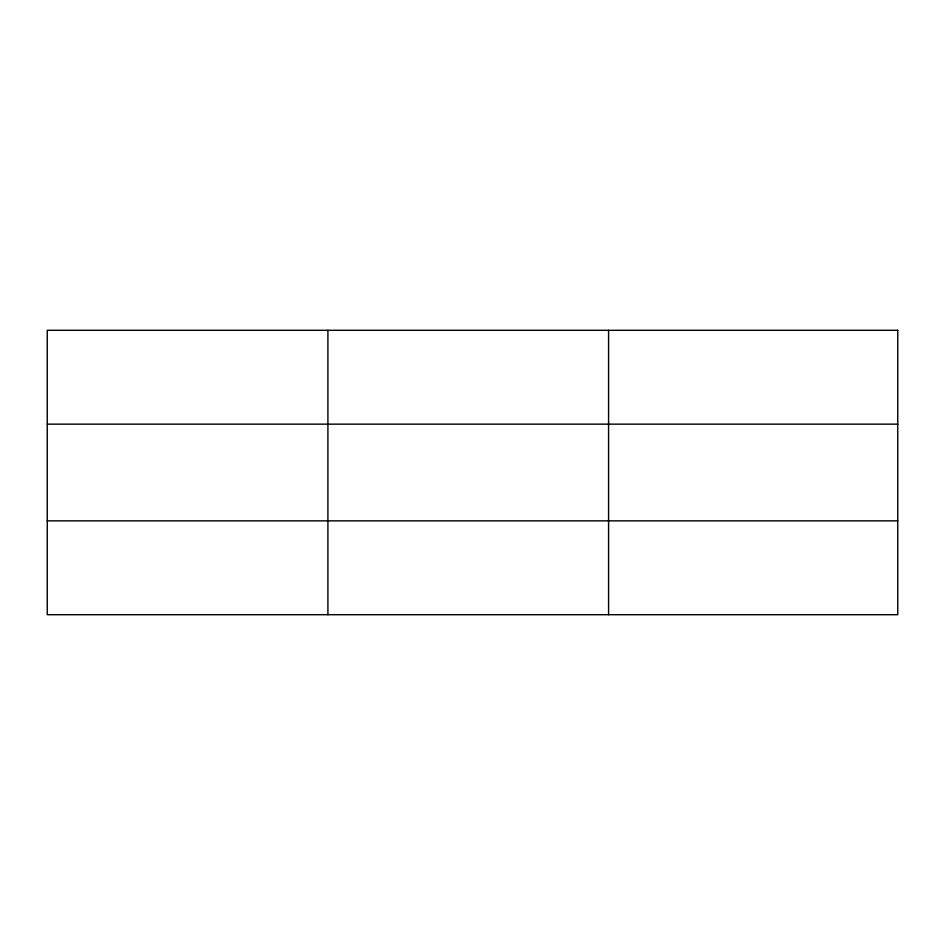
<?xml version="1.0" encoding="UTF-8"?>
<svg xmlns="http://www.w3.org/2000/svg" width="945" height="945" viewBox="0 0 945 945"><rect width="100%" height="100%" fill="white"/><g stroke="black" fill="none" stroke-linecap="round" stroke-linejoin="round"><path stroke-width="1.42" d="M327.915 614.699L327.915 330.301M608.58 614.699L608.58 330.301M47.25 424.151L897.75 424.151M47.25 520.849L897.75 520.849M897.75 330.301L897.75 614.699L47.25 614.699L47.25 330.301L897.75 330.301"/></g></svg>
